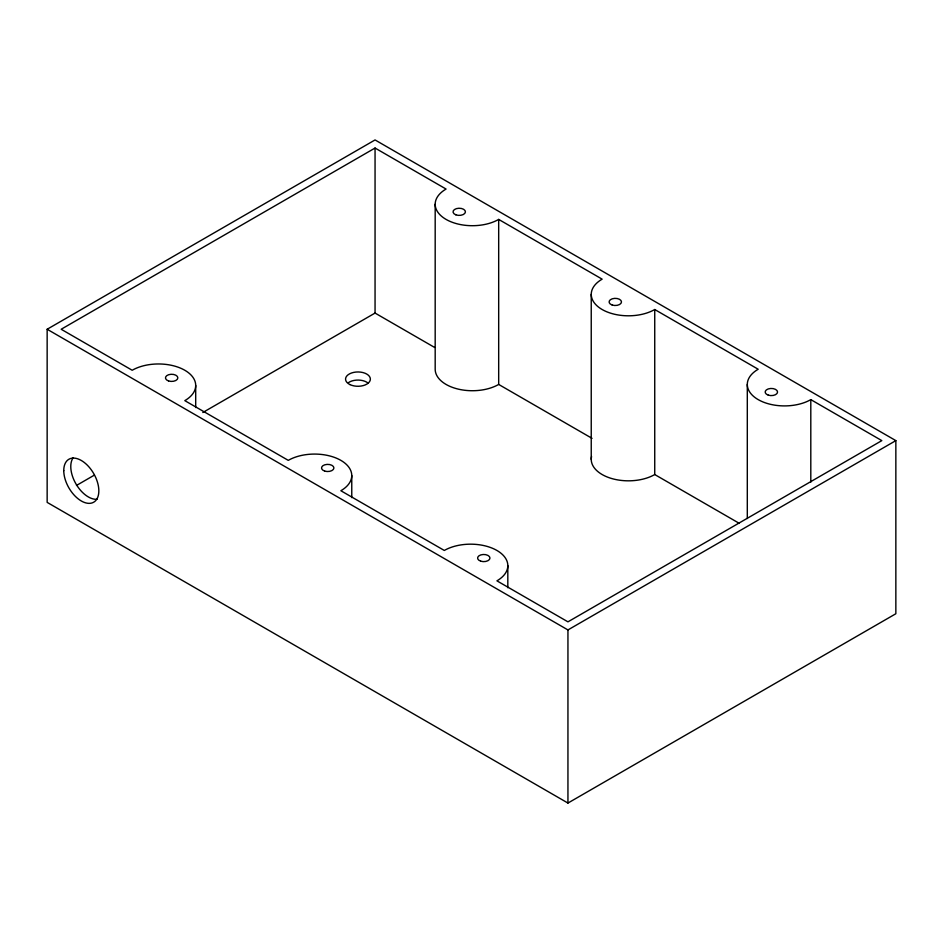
<?xml version="1.0" encoding="UTF-8"?>
<svg xmlns="http://www.w3.org/2000/svg" width="943" height="943" viewBox="0 0 943 943"><rect width="100%" height="100%" fill="white"/><g stroke="black" fill="none" stroke-linecap="round" stroke-linejoin="round"><path stroke-width="1.41" d="M47.15 329.26L375.055 139.941L895.85 440.617L895.85 613.74L567.945 803.059L47.15 502.383L47.15 329.26L567.945 629.936L895.85 440.617M375.055 148.039L61.177 329.26L132.197 370.257A37.201 21.477 0 0 1 184.804 370.257A37.201 21.477 0 0 1 184.804 400.634L288.263 460.361A37.201 21.477 0 0 1 340.859 460.361A37.201 21.477 0 0 1 340.859 490.737L444.318 550.464A37.201 21.477 0 0 1 496.926 550.464A37.201 21.477 0 0 1 496.926 580.841L567.945 621.838L881.823 440.617L810.803 399.62A37.201 21.477 0 0 1 758.196 399.62A37.201 21.477 0 0 1 758.196 369.243L654.737 309.516A37.201 21.477 0 0 1 602.141 309.516A37.201 21.477 0 0 1 602.141 279.152L498.682 219.413A37.201 21.477 0 0 1 446.074 219.413A37.201 21.477 0 0 1 446.074 189.048L375.055 148.039L375.055 313.064L202.804 412.515M76.489 485.445L94.347 475.131M375.055 313.064L434.664 347.472M435.183 204.23L435.183 369.255A37.201 21.477 0 0 0 458.145 389.094A37.201 21.477 0 0 0 498.682 384.438L592.039 438.342M591.556 456.553A37.201 21.477 0 0 0 611.983 478.608A37.201 21.477 0 0 0 654.737 474.541L739.277 523.341M810.803 399.62L810.803 482.132M747.304 384.438L747.304 518.509M654.737 309.516L654.737 474.541M591.237 294.334L591.237 459.347M567.945 629.936L567.945 803.059M507.817 565.647L507.817 587.748M498.682 219.413L498.682 384.438M351.763 475.543L351.763 497.645M195.696 385.451L195.696 407.553M97.082 499.271A24.801 14.322 60 0 1 75.912 483.83A24.801 14.322 60 0 1 73.13 457.779M348.462 382.622A12.4 7.155 0 0 1 368.112 383.106M349.994 384.603A12.4 7.155 0 0 0 370.175 380.359A12.4 7.155 0 0 0 353.708 372.391A12.4 7.155 0 0 0 349.994 384.603M612.184 305.025A6.2 3.583 0 0 0 621.484 301.925A6.2 3.583 0 0 0 612.184 298.825A6.2 3.583 0 0 0 612.184 305.025M455.87 214.827A6.2 3.583 0 0 0 465.418 211.998A6.2 3.583 0 0 0 456.388 208.639A6.2 3.583 0 0 0 455.87 214.827M768.25 395.129A6.2 3.583 0 0 0 777.551 392.029A6.2 3.583 0 0 0 768.25 388.929A6.2 3.583 0 0 0 768.25 395.129M63.759 470.604A24.801 14.322 60 0 0 90.068 503.326A24.801 14.322 60 0 0 90.068 468.247A24.801 14.322 60 0 0 63.759 470.604M480.671 561.156A6.2 3.583 0 0 0 489.971 558.056A6.2 3.583 0 0 0 480.671 554.956A6.2 3.583 0 0 0 480.671 561.156M324.616 471.052A6.2 3.583 0 0 0 333.916 467.952A6.2 3.583 0 0 0 324.616 464.852A6.2 3.583 0 0 0 324.616 471.052M168.549 380.948A6.2 3.583 0 0 0 177.85 377.848A6.2 3.583 0 0 0 168.549 374.748A6.2 3.583 0 0 0 168.549 380.948"/></g></svg>
